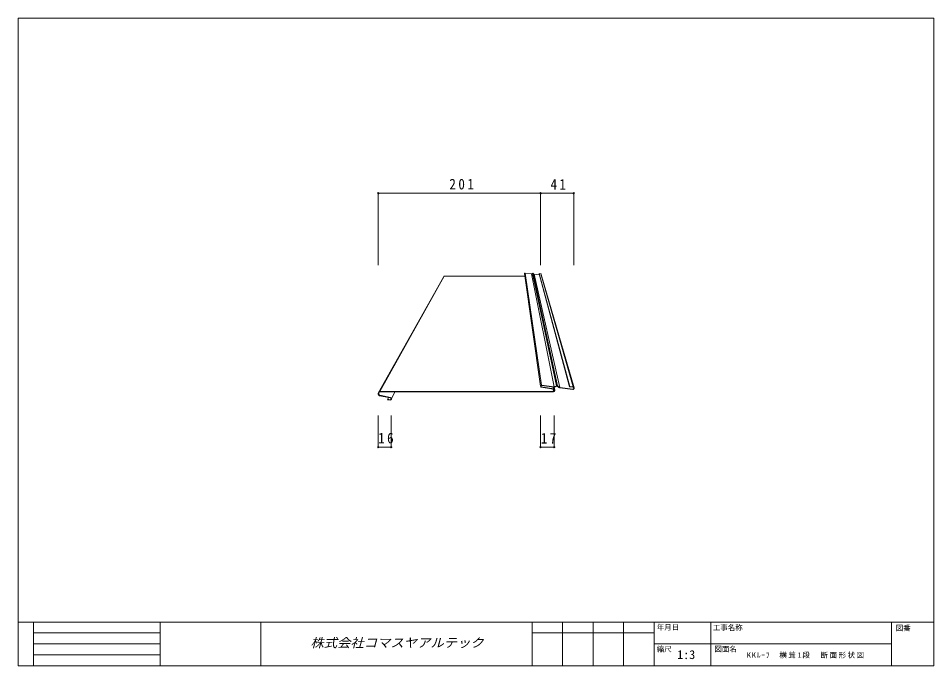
# Model space of a CAD drawing. Units: millimetres, scale not verified. Extents: x -567 to 567, y -401 to 401.
import ezdxf
from ezdxf.enums import TextEntityAlignment as Align

# ---------------------------------------------------------------- set-up
doc = ezdxf.new("R2010")
doc.units = ezdxf.units.MM
doc.header["$LTSCALE"] = 3
doc.header["$PDMODE"] = 32
doc.header["$PDSIZE"] = 1.5
doc.layers.add('0-0_0', color=5, linetype='Continuous', lineweight=18)
doc.layers.add('0-3_LAYER004', color=7, linetype='Continuous', lineweight=18)
doc.styles.add('HG丸ｺﾞｼｯｸM-PRO', font='')
doc.styles.add('ＭＳ ゴシック', font='')
doc.styles.get('HG丸ｺﾞｼｯｸM-PRO').set_extended_font_data('HG丸ｺﾞｼｯｸM-PRO')
doc.styles.get('ＭＳ ゴシック').set_extended_font_data('MS Gothic')

msp = doc.modelspace()

# ---------------------------------------------------------------- linework, layer by layer
at = {"layer": '0-0_0', "color": 4}
for p, q in [((-121, 184.251), (80, 184.251)), ((-121, 184.251), (-121, 95.002)), ((80, 184.251), (121, 184.251)), ((80, 184.251), (80, 95.002)), ((80, 184.251), (80, 95.002)), ((121, 184.251), (121, 95.002)), ((-121, -130.251), (-121, -91.16)), ((-105, -130.251), (-105, -91.16)), ((80, -130.251), (80, -91.16)), ((97, -130.251), (97, -91.16)), ((-121, -130.251), (-105, -130.251)), ((80, -130.251), (97, -130.251))]:
    msp.add_line(p, q, dxfattribs=at)
at = {"layer": '0-0_0', "color": 7}
for p, q in [((-40.333, 80.501), (-121, -63.249)), ((-119, -61.249), (-39.333, 81.501)), ((60.617, 81.501), (-39.333, 81.501)), ((60.167, 84.932), (60.167, 84.67)), ((60.167, 84.932), (80, -54.387)), ((80, -54.91), (60.167, 84.67)), ((68.596, 84.409), (60.731, 85.428)), ((81.128, -53.395), (60.731, 85.428)), ((68.596, 84.409), (96.858, -55.432)), ((70.125, 85.023), (69.201, 84.522)), ((99.916, -54.204), (70.125, 85.023)), ((71.698, 84.155), (70.676, 84.974)), ((70.676, 84.974), (101.018, -54.303)), ((104.056, -56.365), (72.195, 83.943)), ((72.195, 83.943), (78.517, 83.124)), ((78.167, 84.42), (116, -55.412)), ((116.064, -54.916), (78.199, 84.668)), ((80.263, 84.4), (120.193, -55.451)), ((121.5, -56.938), (80.917, 83.656)), ((95.616, -55.776), (96.07, -58.077)), ((97.5, -59.588), (96.762, -55.924)), ((-104.693, -70.324), (-100.471, -61.749)), ((96, -61.249), (95.46, -58.477)), ((-109.392, -70.969), (-108.214, -68.646)), ((-391.077, -346.95), (-391.077, -400.95))]:
    msp.add_line(p, q, dxfattribs=at)
at = {"layer": '0-0_0'}
for p, q in [((80, -54.387), (80, -54.91)), ((80.5, -54.387), (80.5, -54.91)), ((80.826, -55.895), (96.174, -58.603)), ((80.913, -55.402), (96.261, -58.111)), ((96.794, -55.928), (81.064, -53.891)), ((96.858, -55.432), (81.128, -53.395)), ((99.916, -54.204), (98.069, -55.207)), ((100.154, -54.644), (98.307, -55.646)), ((102.749, -56.332), (100.706, -54.693)), ((103.062, -55.942), (101.018, -54.303)), ((104.056, -56.365), (119.872, -58.413)), ((120.128, -55.946), (116, -55.412)), ((-121, -64.589), (-121, -63.249)), ((-120.5, -64.589), (-120.5, -63.249)), ((-119.369, -66.555), (-105.983, -69.065)), ((-119.276, -66.063), (-105.891, -68.573)), ((96, -61.249), (-119, -61.249)), ((96, -61.749), (-119, -61.749)), ((97, -60.249), (97, -59.588)), ((97.5, -60.249), (97.5, -59.588)), ((103.992, -56.861), (119.807, -58.909)), ((121, -56.938), (121, -57.421)), ((121.5, -56.938), (121.5, -57.421)), ((-106.536, -72.013), (-109.484, -71.46)), ((-105.276, -70.723), (-105.184, -70.232)), ((-104.785, -70.815), (-104.693, -70.324))]:
    msp.add_line(p, q, dxfattribs=at)
at = {"layer": '0-0_0', "color": 7}
msp.add_lwpolyline([(80.263, 84.4), (78.199, 84.668), (78.167, 84.42)], dxfattribs=at)
at = {"layer": '0-0_0'}
for points in [[(120.193, -55.451), (116.064, -54.916), (116, -55.412)], [(-106.444, -71.522), (-109.392, -70.969), (-109.484, -71.46)]]:
    msp.add_lwpolyline(points, dxfattribs=at)
at = {"layer": '0-0_0', "color": 7}
for centre, radius, start, end in [((-39.333, 80.501), 1, 90, 180), ((60.667, 84.932), 0.5, 82.62018, 180), ((68.724, 85.401), 1, 262.62018, 298.48939), ((70.363, 84.584), 0.5, 51.27895, 118.48939), ((72.323, 84.935), 1, 231.27895, 262.62018), ((80.167, 83.656), 0.75, 0, 82.62018)]:
    msp.add_arc(centre, radius, start, end, dxfattribs=at)
at = {"layer": '0-0_0'}
for centre, radius, start, end in [((81, -54.387), 1, 82.62018, 180), ((81, -54.91), 1, 180, 259.99202), ((81, -54.387), 0.5, 82.62018, 180), ((81, -54.91), 0.5, 180, 259.99202), ((97.115, -53.449), 2.5, 262.62018, 298.48939), ((97.115, -53.449), 2, 262.62018, 298.48939), ((100.393, -55.083), 1, 51.27895, 118.48939), ((100.393, -55.083), 0.5, 51.27895, 118.48939), ((104.313, -54.381), 2.5, 231.27895, 262.62018), ((104.313, -54.381), 2, 231.27895, 262.62018), ((120, -56.938), 1, 0, 82.62018), ((120, -56.938), 1.5, 0, 82.62018), ((-119, -63.249), 2, 90, 180), ((-119, -64.589), 2, 180, 259.38034), ((-119, -63.249), 1.5, 90, 180), ((-119, -64.589), 1.5, 180, 259.38034), ((96, -60.249), 1.5, 270, 0), ((96, -60.249), 1, 270, 0), ((96, -59.588), 1, 0, 79.99202), ((96, -59.588), 1.5, 0, 79.99202), ((120, -57.421), 1.5, 262.62018, 0), ((120, -57.421), 1, 262.62018, 0), ((-106.259, -70.539), 1.5, 259.38034, 349.38034), ((-106.259, -70.539), 1, 259.38034, 349.38034), ((-106.167, -70.048), 1, 349.38034, 79.38034), ((-106.167, -70.048), 1.5, 349.38034, 79.38034)]:
    msp.add_arc(centre, radius, start, end, dxfattribs=at)
at = {"layer": '0-0_0', "color": 4}
for p in [(-121, 184.251), (80, 184.251), (121, 184.251), (-121, -130.251), (-105, -130.251), (80, -130.251), (97, -130.251)]:
    msp.add_point(p, dxfattribs=at)
at = {"layer": '0-3_LAYER004'}
for p, q in [((-567, -346.95), (567, -346.95)), ((-548.1, -346.95), (-548.1, -400.95)), ((-266.54, -346.95), (-266.54, -400.95)), ((69.525, -346.95), (69.525, -400.95)), ((107.325, -346.95), (107.325, -400.95)), ((145.125, -346.95), (145.125, -400.95)), ((182.925, -346.95), (182.925, -400.95)), ((220.725, -346.95), (220.725, -400.95)), ((290.925, -346.95), (290.925, -400.95)), ((514.857, -346.95), (514.857, -400.95)), ((-548.1, -360.45), (-391.077, -360.45)), ((220.725, -360.45), (69.525, -360.45)), ((-548.1, -373.95), (-391.077, -373.95)), ((514.857, -373.95), (220.725, -373.95)), ((-548.1, -387.45), (-391.077, -387.45))]:
    msp.add_line(p, q, dxfattribs=at)
msp.add_lwpolyline([(-567, 400.95), (567, 400.95), (567, -400.95), (-567, -400.95)], close=True, dxfattribs=at)

# ---------------------------------------------------------------- texts
at = {"layer": '0-0_0', "color": 3, "style": 'HG丸ｺﾞｼｯｸM-PRO', "oblique": 15, "width": 1.1}
msp.add_text('株式会社コマスヤアルテック', height=11, dxfattribs=at).set_placement((-205.007, -381.45), align=Align.BOTTOM_LEFT)
at = {"layer": '0-0_0', "color": 7, "attachment_point": 7, "style": 'ＭＳ ゴシック'}
for s, insert, char_height in [('\\T1.38;\\W0.9;201', (-33, 188.751), 13.2), ('\\T1.36;\\W0.9;41', (92.375, 188.751), 13.2), ('\\T1.36;\\W0.9;16', (-121.125, -125.751), 13.2), ('\\T1.36;\\W0.9;17', (80.375, -125.751), 13.2), ('\\T1.21;KKﾙｰﾌ\u3000横葺1段\u3000断面形状図', (335.391, -391.95), 6.598)]:
    msp.add_mtext(s, dxfattribs=dict(at, insert=insert, char_height=char_height))
at = {"layer": '0-3_LAYER004', "style": 'ＭＳ ゴシック'}
for s, height, p in [('年月日', 6.598, (224, -358.65)), ('工事名称', 6.598, (293.4, -359.05)), ('図番', 6.598, (520, -359.55)), ('縮尺', 6.598, (223.9, -385.65)), ('1:3', 11, (249.15, -396.05)), ('図面名', 6.598, (295.3, -385.65))]:
    msp.add_text(s, height=height, dxfattribs=at).set_placement(p, align=Align.BOTTOM_LEFT)

doc.saveas('drawing.dxf')
